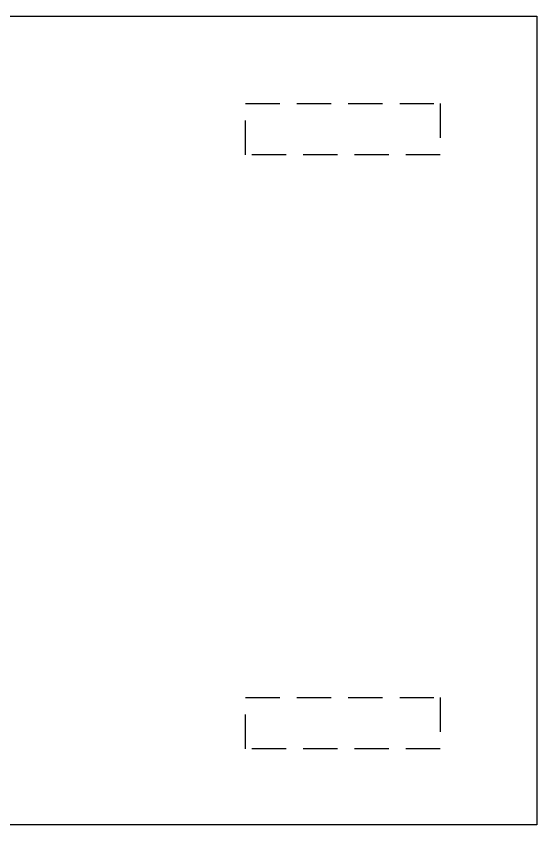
# Model space of a CAD drawing. Header units: millimetres. Extents: x 7703 to 14147, y -5820 to 95.
# Drawn here: x 11200.9 to 11258.8, y -3183.4 to -3093.4 of the extents above; entities that cross this region are included whole.
import ezdxf

# ---------------------------------------------------------------- set-up
doc = ezdxf.new("R2010")
doc.units = ezdxf.units.MM
doc.linetypes.add('DASHED', pattern=[19.05, 12.7, -6.35])
for name, color, linetype in [('Kıtc-002 Çizgi', 7, 'Continuous'), ('Layer1', 1, 'Continuous'), ('Layer2', 4, 'Continuous')]:
    doc.layers.add(name, color=color, linetype=linetype)

# ---------------------------------------------------------------- blocks, each defined once
blk = doc.blocks.new('A$C07A57F0C')
at = {"layer": 'Kıtc-002 Çizgi', "color": 4}
for p, q in [((0, 900), (2200, 900)), ((2200, 900), (2200, 0)), ((2200, 0), (0, 0))]:
    blk.add_line(p, q, dxfattribs=at)
at = {"layer": 'Layer2', "linetype": 'DASHED', "ltscale": 3}
for p, q in [((1875.97, 745.77), (1875.97, 802.8)), ((1875.97, 802.8), (2092.43, 802.8)), ((2092.43, 802.8), (2092.43, 745.77)), ((2092.43, 745.77), (1875.97, 745.77))]:
    blk.add_line(p, q, dxfattribs=at)
blk.add_lwpolyline([(2092.43, 141.59), (2092.43, 84.56), (1875.97, 84.56), (1875.97, 141.59)], close=True, dxfattribs=at)

msp = doc.modelspace()

# ---------------------------------------------------------------- block references
at = {"layer": 'Layer1', "xscale": 0.09999999999854481, "yscale": 0.09999999999854481, "zscale": 0.09999999999854481}
msp.add_blockref('A$C07A57F0C', (11038.805, -3183.449), dxfattribs=at)

doc.saveas('drawing.dxf')
